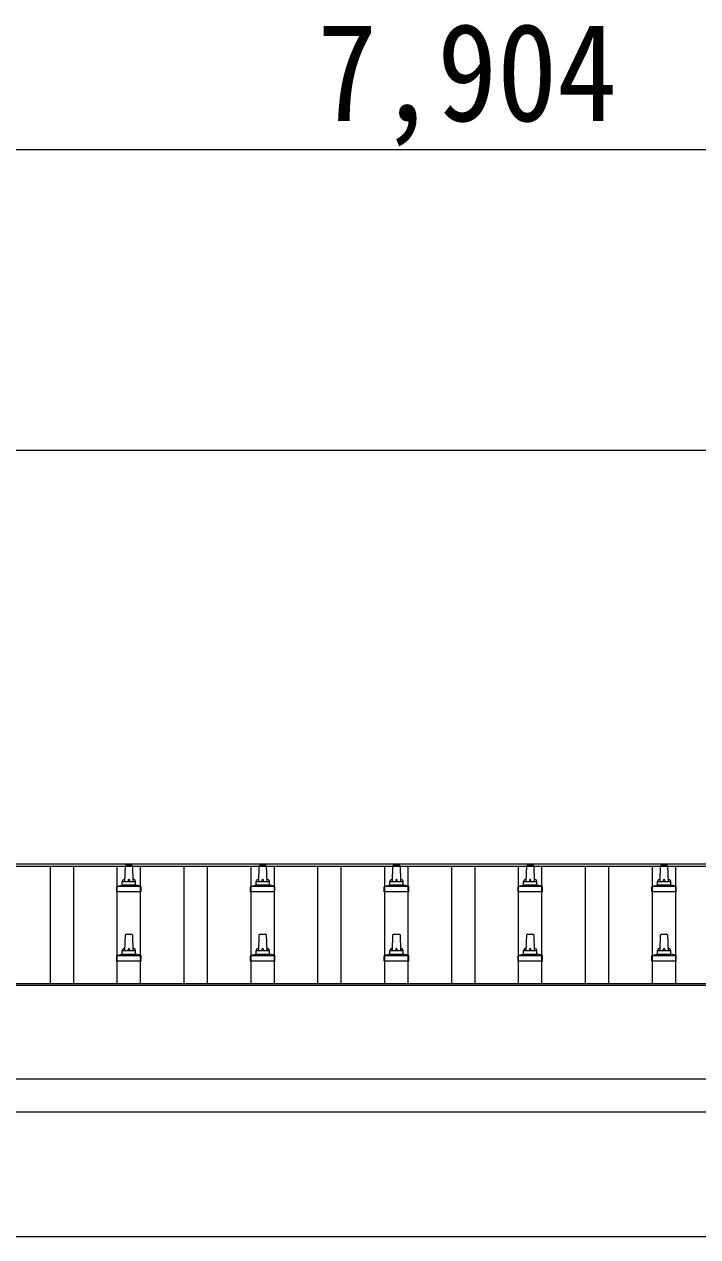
# Model space of a CAD drawing. Units: millimetres at full size, sheet at 1:50; details may follow other scales. Extents: x -14053 to 14053, y -9700 to 9700.
# Drawn here: x -5500 to -4493, y -2979 to -1165 of the extents above; entities that cross this region are included whole.
import ezdxf
from ezdxf.enums import TextEntityAlignment as Align

# ---------------------------------------------------------------- set-up
doc = ezdxf.new("R2010")
doc.units = ezdxf.units.MM
doc.header["$LTSCALE"] = 50
for name, color, linetype, lineweight in [('0-2_建具', 4, 'Continuous', 9), ('0-4_設備', 7, 'Continuous', 9), ('0-5_仕上げ', 5, 'Continuous', 5), ('0-8_外構', 6, 'Continuous', 9)]:
    doc.layers.add(name, color=color, linetype=linetype, lineweight=lineweight)
doc.styles.add('ＭＳ ゴシック', font='')
doc.styles.get('ＭＳ ゴシック').set_extended_font_data('MS Gothic')

msp = doc.modelspace()

# ---------------------------------------------------------------- linework, layer by layer
at = {"layer": '0-2_建具'}
for p, q in [((-8766.78, -2420.83), (-920.78, -2420.83)), ((-8766.78, -2424.42), (-920.78, -2424.42)), ((-2766.28, -2600.44), (-8764.78, -2600.44)), ((-8764.78, -2602.33), (-922.78, -2602.33)), ((-8764.78, -2742.22), (-2766.28, -2742.22)), ((-2766.28, -2792.04), (-8764.78, -2792.04)), ((-2758.78, -2978.64), (-8648.87, -2978.64))]:
    msp.add_line(p, q, dxfattribs=at)
at = {"layer": '0-4_設備', "color": 6}
for p, q in [((-8795.78, -1352.24), (-891.78, -1352.24)), ((-8743.78, -1802.24), (-2743.78, -1802.24))]:
    msp.add_line(p, q, dxfattribs=at)
at = {"layer": '0-5_仕上げ', "color": 4, "lineweight": 9}
for p, q in [((-5461.28, -2600.44), (-5461.28, -2424.42)), ((-5426.28, -2600.44), (-5426.28, -2424.42)), ((-5361.28, -2600.44), (-5361.28, -2424.42)), ((-5326.28, -2600.44), (-5326.28, -2424.42)), ((-5261.28, -2600.44), (-5261.28, -2424.42)), ((-5226.28, -2600.44), (-5226.28, -2424.42)), ((-5161.28, -2600.44), (-5161.28, -2424.42)), ((-5126.28, -2600.44), (-5126.28, -2424.42)), ((-5061.28, -2600.44), (-5061.28, -2424.42)), ((-5026.28, -2600.44), (-5026.28, -2424.42)), ((-4961.28, -2600.44), (-4961.28, -2424.42)), ((-4926.28, -2600.44), (-4926.28, -2424.42)), ((-4861.28, -2600.44), (-4861.28, -2424.42)), ((-4826.28, -2600.44), (-4826.28, -2424.42)), ((-4761.28, -2600.44), (-4761.28, -2424.42)), ((-4726.28, -2600.44), (-4726.28, -2424.42)), ((-4661.28, -2600.44), (-4661.28, -2424.42)), ((-4626.28, -2600.44), (-4626.28, -2424.42)), ((-4561.28, -2600.44), (-4561.28, -2424.42)), ((-4526.28, -2600.44), (-4526.28, -2424.42))]:
    msp.add_line(p, q, dxfattribs=at)
at = {"layer": '0-5_仕上げ'}
for p, q in [((-5349.78, -2447.35), (-5349.06, -2423.83)), ((-5348.06, -2422.85), (-5339.51, -2422.85)), ((-5338.51, -2423.83), (-5337.78, -2447.35)), ((-5149.78, -2447.35), (-5149.06, -2423.83)), ((-5148.06, -2422.85), (-5139.51, -2422.85)), ((-5138.51, -2423.83), (-5137.78, -2447.35)), ((-4949.78, -2447.35), (-4949.06, -2423.83)), ((-4948.06, -2422.85), (-4939.51, -2422.85)), ((-4938.51, -2423.83), (-4937.78, -2447.35)), ((-4749.78, -2447.35), (-4749.06, -2423.83)), ((-4748.06, -2422.85), (-4739.51, -2422.85)), ((-4738.51, -2423.83), (-4737.78, -2447.35)), ((-4549.78, -2447.35), (-4549.06, -2423.83)), ((-4548.06, -2422.85), (-4539.51, -2422.85)), ((-4538.51, -2423.83), (-4537.78, -2447.35)), ((-5353.78, -2451.56), (-5353.78, -2447.35)), ((-5352.78, -2447.35), (-5334.78, -2447.35)), ((-5333.78, -2451.56), (-5333.78, -2447.35)), ((-5153.78, -2451.56), (-5153.78, -2447.35)), ((-5152.78, -2447.35), (-5134.78, -2447.35)), ((-5133.78, -2451.56), (-5133.78, -2447.35)), ((-4953.78, -2451.56), (-4953.78, -2447.35)), ((-4952.78, -2447.35), (-4934.78, -2447.35)), ((-4933.78, -2451.56), (-4933.78, -2447.35)), ((-4753.78, -2451.56), (-4753.78, -2447.35)), ((-4752.78, -2447.35), (-4734.78, -2447.35)), ((-4733.78, -2451.56), (-4733.78, -2447.35)), ((-4553.78, -2451.56), (-4553.78, -2447.35)), ((-4552.78, -2447.35), (-4534.78, -2447.35)), ((-4533.78, -2451.56), (-4533.78, -2447.35)), ((-5362.03, -2462.85), (-5362.03, -2455.14)), ((-5325.53, -2462.85), (-5362.03, -2462.85)), ((-5361.65, -2454.35), (-5325.92, -2454.35)), ((-5361.27, -2454.17), (-5354.55, -2452.54)), ((-5354.17, -2452.35), (-5333.4, -2452.35)), ((-5326.3, -2454.17), (-5333.02, -2452.54)), ((-5325.53, -2462.85), (-5325.53, -2455.14)), ((-5162.03, -2462.85), (-5162.03, -2455.14)), ((-5125.53, -2462.85), (-5162.03, -2462.85)), ((-5161.65, -2454.35), (-5125.92, -2454.35)), ((-5161.27, -2454.17), (-5154.55, -2452.54)), ((-5154.17, -2452.35), (-5133.4, -2452.35)), ((-5126.3, -2454.17), (-5133.02, -2452.54)), ((-5125.53, -2462.85), (-5125.53, -2455.14)), ((-4962.03, -2462.85), (-4962.03, -2455.14)), ((-4925.53, -2462.85), (-4962.03, -2462.85)), ((-4961.65, -2454.35), (-4925.92, -2454.35)), ((-4961.27, -2454.17), (-4954.55, -2452.54)), ((-4954.17, -2452.35), (-4933.4, -2452.35)), ((-4926.3, -2454.17), (-4933.02, -2452.54)), ((-4925.53, -2462.85), (-4925.53, -2455.14)), ((-4762.03, -2462.85), (-4762.03, -2455.14)), ((-4725.53, -2462.85), (-4762.03, -2462.85)), ((-4761.65, -2454.35), (-4725.92, -2454.35)), ((-4761.27, -2454.17), (-4754.55, -2452.54)), ((-4754.17, -2452.35), (-4733.4, -2452.35)), ((-4726.3, -2454.17), (-4733.02, -2452.54)), ((-4725.53, -2462.85), (-4725.53, -2455.14)), ((-4562.03, -2462.85), (-4562.03, -2455.14)), ((-4525.53, -2462.85), (-4562.03, -2462.85)), ((-4561.65, -2454.35), (-4525.92, -2454.35)), ((-4561.27, -2454.17), (-4554.55, -2452.54)), ((-4554.17, -2452.35), (-4533.4, -2452.35)), ((-4526.3, -2454.17), (-4533.02, -2452.54)), ((-4525.53, -2462.85), (-4525.53, -2455.14)), ((-5349.78, -2550.68), (-5349.06, -2527.16)), ((-5348.06, -2526.18), (-5339.51, -2526.18)), ((-5338.51, -2527.16), (-5337.78, -2550.68)), ((-5149.78, -2550.68), (-5149.06, -2527.16)), ((-5148.06, -2526.18), (-5139.51, -2526.18)), ((-5138.51, -2527.16), (-5137.78, -2550.68)), ((-4949.78, -2550.68), (-4949.06, -2527.16)), ((-4948.06, -2526.18), (-4939.51, -2526.18)), ((-4938.51, -2527.16), (-4937.78, -2550.68)), ((-4749.78, -2550.68), (-4749.06, -2527.16)), ((-4748.06, -2526.18), (-4739.51, -2526.18)), ((-4738.51, -2527.16), (-4737.78, -2550.68)), ((-4549.78, -2550.68), (-4549.06, -2527.16)), ((-4548.06, -2526.18), (-4539.51, -2526.18)), ((-4538.51, -2527.16), (-4537.78, -2550.68)), ((-5361.27, -2557.5), (-5354.55, -2555.87)), ((-5354.17, -2555.68), (-5333.4, -2555.68)), ((-5353.78, -2554.9), (-5353.78, -2550.68)), ((-5352.78, -2550.68), (-5334.78, -2550.68)), ((-5333.78, -2554.9), (-5333.78, -2550.68)), ((-5326.3, -2557.5), (-5333.02, -2555.87)), ((-5161.27, -2557.5), (-5154.55, -2555.87)), ((-5154.17, -2555.68), (-5133.4, -2555.68)), ((-5153.78, -2554.9), (-5153.78, -2550.68)), ((-5152.78, -2550.68), (-5134.78, -2550.68)), ((-5133.78, -2554.9), (-5133.78, -2550.68)), ((-5126.3, -2557.5), (-5133.02, -2555.87)), ((-4961.27, -2557.5), (-4954.55, -2555.87)), ((-4954.17, -2555.68), (-4933.4, -2555.68)), ((-4953.78, -2554.9), (-4953.78, -2550.68)), ((-4952.78, -2550.68), (-4934.78, -2550.68)), ((-4933.78, -2554.9), (-4933.78, -2550.68)), ((-4926.3, -2557.5), (-4933.02, -2555.87)), ((-4761.27, -2557.5), (-4754.55, -2555.87)), ((-4754.17, -2555.68), (-4733.4, -2555.68)), ((-4753.78, -2554.9), (-4753.78, -2550.68)), ((-4752.78, -2550.68), (-4734.78, -2550.68)), ((-4733.78, -2554.9), (-4733.78, -2550.68)), ((-4726.3, -2557.5), (-4733.02, -2555.87)), ((-4561.27, -2557.5), (-4554.55, -2555.87)), ((-4554.17, -2555.68), (-4533.4, -2555.68)), ((-4553.78, -2554.9), (-4553.78, -2550.68)), ((-4552.78, -2550.68), (-4534.78, -2550.68)), ((-4533.78, -2554.9), (-4533.78, -2550.68)), ((-4526.3, -2557.5), (-4533.02, -2555.87)), ((-5362.03, -2566.18), (-5362.03, -2558.47)), ((-5325.53, -2566.18), (-5362.03, -2566.18)), ((-5361.65, -2557.68), (-5325.92, -2557.68)), ((-5325.53, -2566.18), (-5325.53, -2558.47)), ((-5162.03, -2566.18), (-5162.03, -2558.47)), ((-5125.53, -2566.18), (-5162.03, -2566.18)), ((-5161.65, -2557.68), (-5125.92, -2557.68)), ((-5125.53, -2566.18), (-5125.53, -2558.47)), ((-4962.03, -2566.18), (-4962.03, -2558.47)), ((-4925.53, -2566.18), (-4962.03, -2566.18)), ((-4961.65, -2557.68), (-4925.92, -2557.68)), ((-4925.53, -2566.18), (-4925.53, -2558.47)), ((-4762.03, -2566.18), (-4762.03, -2558.47)), ((-4725.53, -2566.18), (-4762.03, -2566.18)), ((-4761.65, -2557.68), (-4725.92, -2557.68)), ((-4725.53, -2566.18), (-4725.53, -2558.47)), ((-4562.03, -2566.18), (-4562.03, -2558.47)), ((-4525.53, -2566.18), (-4562.03, -2566.18)), ((-4561.65, -2557.68), (-4525.92, -2557.68)), ((-4525.53, -2566.18), (-4525.53, -2558.47))]:
    msp.add_line(p, q, dxfattribs=at)
for centre, radius, start, end in [((-5348.06, -2423.85), 1, 90, 178.60509), ((-5339.51, -2423.85), 1, 1.39491, 90), ((-5148.06, -2423.85), 1, 90, 178.60509), ((-5139.51, -2423.85), 1, 1.39491, 90), ((-4948.06, -2423.85), 1, 90, 178.60509), ((-4939.51, -2423.85), 1, 1.39491, 90), ((-4748.06, -2423.85), 1, 90, 178.60509), ((-4739.51, -2423.85), 1, 1.39491, 90), ((-4548.06, -2423.85), 1, 90, 178.60509), ((-4539.51, -2423.85), 1, 1.39491, 90), ((-5349.7, -2447.99), 4.13, 90, 171.17633), ((-5352.78, -2448.35), 1, 90, 180), ((-5340.45, -2447.35), 4.83, 133.60282, 180), ((-5347.12, -2447.35), 4.83, 0, 46.39718), ((-5337.87, -2447.99), 4.13, 8.82367, 90), ((-5334.78, -2448.35), 1, 0, 90), ((-5149.7, -2447.99), 4.13, 90, 171.17633), ((-5152.78, -2448.35), 1, 90, 180), ((-5140.45, -2447.35), 4.83, 133.60282, 180), ((-5147.12, -2447.35), 4.83, 0, 46.39718), ((-5137.87, -2447.99), 4.13, 8.82367, 90), ((-5134.78, -2448.35), 1, 0, 90), ((-4949.7, -2447.99), 4.13, 90, 171.17633), ((-4952.78, -2448.35), 1, 90, 180), ((-4940.45, -2447.35), 4.83, 133.60282, 180), ((-4947.12, -2447.35), 4.83, 0, 46.39718), ((-4937.87, -2447.99), 4.13, 8.82367, 90), ((-4934.78, -2448.35), 1, 0, 90), ((-4749.7, -2447.99), 4.13, 90, 171.17633), ((-4752.78, -2448.35), 1, 90, 180), ((-4740.45, -2447.35), 4.83, 133.60282, 180), ((-4747.12, -2447.35), 4.83, 0, 46.39718), ((-4737.87, -2447.99), 4.13, 8.82367, 90), ((-4734.78, -2448.35), 1, 0, 90), ((-4549.7, -2447.99), 4.13, 90, 171.17633), ((-4552.78, -2448.35), 1, 90, 180), ((-4540.45, -2447.35), 4.83, 133.60282, 180), ((-4547.12, -2447.35), 4.83, 0, 46.39718), ((-4537.87, -2447.99), 4.13, 8.82367, 90), ((-4534.78, -2448.35), 1, 0, 90), ((-5361.03, -2455.14), 1, 103.62699, 180), ((-5354.78, -2451.56), 1, 283.62699, 0), ((-5332.78, -2451.56), 1, 180, 256.37301), ((-5326.53, -2455.14), 1, 0, 76.37301), ((-5161.03, -2455.14), 1, 103.62699, 180), ((-5154.78, -2451.56), 1, 283.62699, 0), ((-5132.78, -2451.56), 1, 180, 256.37301), ((-5126.53, -2455.14), 1, 0, 76.37301), ((-4961.03, -2455.14), 1, 103.62699, 180), ((-4954.78, -2451.56), 1, 283.62699, 0), ((-4932.78, -2451.56), 1, 180, 256.37301), ((-4926.53, -2455.14), 1, 0, 76.37301), ((-4761.03, -2455.14), 1, 103.62699, 180), ((-4754.78, -2451.56), 1, 283.62699, 0), ((-4732.78, -2451.56), 1, 180, 256.37301), ((-4726.53, -2455.14), 1, 0, 76.37301), ((-4561.03, -2455.14), 1, 103.62699, 180), ((-4554.78, -2451.56), 1, 283.62699, 0), ((-4532.78, -2451.56), 1, 180, 256.37301), ((-4526.53, -2455.14), 1, 0, 76.37301), ((-5348.06, -2527.18), 1, 90, 178.60509), ((-5339.51, -2527.18), 1, 1.39491, 90), ((-5148.06, -2527.18), 1, 90, 178.60509), ((-5139.51, -2527.18), 1, 1.39491, 90), ((-4948.06, -2527.18), 1, 90, 178.60509), ((-4939.51, -2527.18), 1, 1.39491, 90), ((-4748.06, -2527.18), 1, 90, 178.60509), ((-4739.51, -2527.18), 1, 1.39491, 90), ((-4548.06, -2527.18), 1, 90, 178.60509), ((-4539.51, -2527.18), 1, 1.39491, 90), ((-5354.78, -2554.9), 1, 283.62699, 0), ((-5349.7, -2551.32), 4.13, 90, 171.17633), ((-5352.78, -2551.68), 1, 90, 180), ((-5340.45, -2550.68), 4.83, 133.60282, 180), ((-5347.12, -2550.68), 4.83, 0, 46.39718), ((-5337.87, -2551.32), 4.13, 8.82367, 90), ((-5334.78, -2551.68), 1, 0, 90), ((-5332.78, -2554.9), 1, 180, 256.37301), ((-5154.78, -2554.9), 1, 283.62699, 0), ((-5149.7, -2551.32), 4.13, 90, 171.17633), ((-5152.78, -2551.68), 1, 90, 180), ((-5140.45, -2550.68), 4.83, 133.60282, 180), ((-5147.12, -2550.68), 4.83, 0, 46.39718), ((-5137.87, -2551.32), 4.13, 8.82367, 90), ((-5134.78, -2551.68), 1, 0, 90), ((-5132.78, -2554.9), 1, 180, 256.37301), ((-4954.78, -2554.9), 1, 283.62699, 0), ((-4949.7, -2551.32), 4.13, 90, 171.17633), ((-4952.78, -2551.68), 1, 90, 180), ((-4940.45, -2550.68), 4.83, 133.60282, 180), ((-4947.12, -2550.68), 4.83, 0, 46.39718), ((-4937.87, -2551.32), 4.13, 8.82367, 90), ((-4934.78, -2551.68), 1, 0, 90), ((-4932.78, -2554.9), 1, 180, 256.37301), ((-4754.78, -2554.9), 1, 283.62699, 0), ((-4749.7, -2551.32), 4.13, 90, 171.17633), ((-4752.78, -2551.68), 1, 90, 180), ((-4740.45, -2550.68), 4.83, 133.60282, 180), ((-4747.12, -2550.68), 4.83, 0, 46.39718), ((-4737.87, -2551.32), 4.13, 8.82367, 90), ((-4734.78, -2551.68), 1, 0, 90), ((-4732.78, -2554.9), 1, 180, 256.37301), ((-4554.78, -2554.9), 1, 283.62699, 0), ((-4549.7, -2551.32), 4.13, 90, 171.17633), ((-4552.78, -2551.68), 1, 90, 180), ((-4540.45, -2550.68), 4.83, 133.60282, 180), ((-4547.12, -2550.68), 4.83, 0, 46.39718), ((-4537.87, -2551.32), 4.13, 8.82367, 90), ((-4534.78, -2551.68), 1, 0, 90), ((-4532.78, -2554.9), 1, 180, 256.37301), ((-5361.03, -2558.47), 1, 103.62699, 180), ((-5326.53, -2558.47), 1, 0, 76.37301), ((-5161.03, -2558.47), 1, 103.62699, 180), ((-5126.53, -2558.47), 1, 0, 76.37301), ((-4961.03, -2558.47), 1, 103.62699, 180), ((-4926.53, -2558.47), 1, 0, 76.37301), ((-4761.03, -2558.47), 1, 103.62699, 180), ((-4726.53, -2558.47), 1, 0, 76.37301), ((-4561.03, -2558.47), 1, 103.62699, 180), ((-4526.53, -2558.47), 1, 0, 76.37301)]:
    msp.add_arc(centre, radius, start, end, dxfattribs=at)

# ---------------------------------------------------------------- texts
at = {"layer": '0-8_外構', "color": 7, "style": 'ＭＳ ゴシック', "width": 0.9}
msp.add_text('7,904', height=146.6, dxfattribs=at).set_placement((-5062.53, -1353.67), align=Align.BOTTOM_LEFT)

doc.saveas('drawing.dxf')
